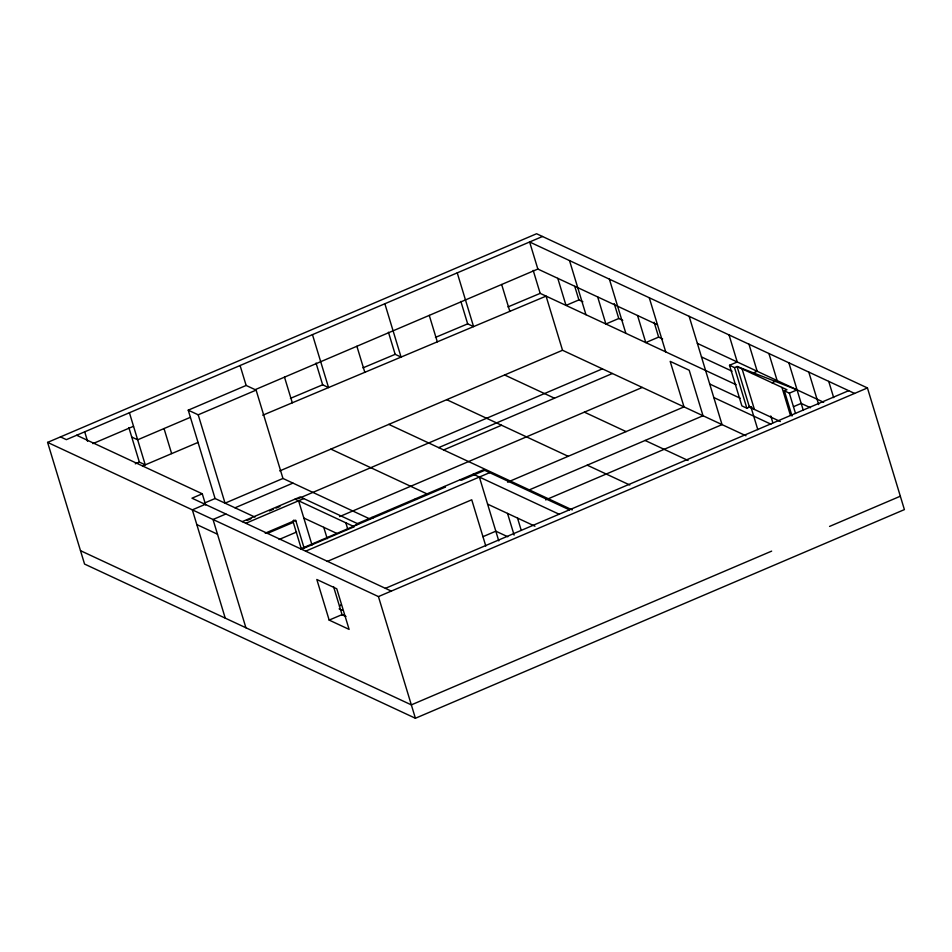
<?xml version="1.0" encoding="UTF-8"?>
<svg xmlns="http://www.w3.org/2000/svg" width="952" height="952" viewBox="0 0 952 952"><rect width="100%" height="100%" fill="white"/><g stroke="black" fill="none" stroke-linecap="round" stroke-linejoin="round"><path stroke-width="1.43" d="M47.6 442.394L536.595 233.74L867.439 387.94L904.4 509.606L415.405 718.26L84.561 564.06L47.6 442.394L378.432 596.583L867.439 387.94M542.497 236.489L66.366 439.645L60.464 436.897M92.879 443.632L133.53 426.282M254.957 517.103L215.081 498.515L188.234 410.169L246.14 385.453L256.112 390.106L282.958 478.451L370.245 519.137M190.4 417.309L137.647 439.812L131.745 437.063M254.779 389.832L537.856 269.047L657.487 324.81M188.234 410.169L198.206 414.81L256.112 390.106M135.291 463.826L139.349 462.089L145.251 464.838L129.424 412.74M142.538 466.004L198.04 442.418M582.874 301.784L578.887 299.928L566.012 305.413L557.789 278.341M205.656 504.917L202.276 493.802L191.983 498.193L391.308 591.097M622.751 320.372L618.764 318.515L605.9 324.001L597.666 296.929M204.311 503.12L215.081 498.515M279.721 470.931L562.525 350.265L745.975 435.766M205.204 504.358L192.34 509.855L225.243 618.134M282.958 478.451L225.053 503.168L198.206 414.81M235.025 507.809L292.93 483.104M225.886 513.997L213.022 519.495L245.913 627.773M662.628 338.96L658.641 337.103L645.777 342.589L637.554 315.517M242.284 521.636L300.201 496.932L358.571 524.135M247.068 520.47L251.007 518.792M269.44 510.926L273.391 509.249M276.02 508.118L279.971 506.44M298.392 498.574L602.402 368.852M245.83 523.291L303.736 498.586M438.658 447.63L612.374 373.505M443.644 449.951L501.549 425.247M265.227 533.179L295.667 520.197L304.057 547.9M267.381 533.429L293.311 522.374M279.079 539.498L296.584 532.037M339.59 516.603L642.291 387.44M357.393 523.588L483.497 469.776L569.427 509.832M780.331 421.522L749.426 407.111L746.856 408.218L741.87 405.885L729.529 365.282L737.253 361.986L729.03 334.914M353.097 526.182L358.25 523.993M300.665 548.852L445.429 487.079L444.251 486.531M484.675 470.336L461.518 480.213L460.34 479.665M301.522 549.245L354.275 526.742L295.049 499.134M729.529 365.282L734.516 367.603L737.086 366.508L797.074 389.868L789.351 393.164L784.365 390.844L792.028 416.048M305.651 551.172L489.661 472.656M752.044 373.481L757.197 371.28L748.962 344.207M507.594 482.164L684.012 406.885L670.184 361.379L689.2 370.233L703.028 415.75L529.312 489.875M327.25 561.442L471.74 499.788L485.806 546.055M771.989 382.775L777.129 380.574L768.907 353.501M784.365 390.844L786.935 389.737L737.086 366.508L749.426 407.111M545.627 499.895L722.044 424.616L689.141 316.326M482.95 536.678L495.813 531.192L507.785 536.761M793.468 406.694L801.179 403.41L810.485 407.742M385.405 588.348L848.672 390.677M329.166 620.097L349.11 629.391L336.77 588.788L316.826 579.494L329.166 620.097L342.042 614.611L346.028 616.468M771.644 551.125L411.335 704.873L80.504 550.673M829.561 526.42L900.33 496.218M290.431 398.364L322.657 384.81L328.547 387.559L312.47 334.64M362.938 367.877L395.163 354.334L401.066 357.083L384.858 303.748M435.445 337.401L467.67 323.858L473.572 326.607L457.246 272.867M507.952 306.925L540.177 293.371L736.17 384.727M262.752 415.215L546.079 296.12L562.525 350.265M749.188 406.349L751.925 407.408M854.563 393.426L529.621 241.986L537.856 269.047M697.376 343.398L823.658 402.256M701.481 356.94L732.064 371.185M709.704 384.013L740.287 398.257M713.822 397.543L770.977 424.187M504.62 374.981L554.469 398.21M584.373 412.145L626.107 431.601M645.123 440.467L688.07 460.47M446.714 399.685L568.201 456.305M587.217 465.171L629.76 484.996M388.809 424.39L572.247 509.891M473.203 474.167L559.133 514.223M487.591 504.12L534.953 526.194M330.891 449.106L428.15 494.433M415.298 498.884L416.476 499.431M371.863 517.412L373.041 517.959M303.831 518.031L336.77 533.382M293.632 520.137L295.989 521.244M76.66 435.254L202.276 493.802M196.814 524.576L217.496 534.215M828.728 381.383L833.666 397.627M808.783 372.089L818.661 404.576M788.851 362.795L803.238 410.169M789.351 393.164L795.515 413.465M781.949 387.416L790.457 415.429M770.763 415.953L772.822 422.712M742.072 368.829L754.412 409.443M750.819 406.659L757.816 429.661M734.516 367.603L746.856 408.218M649.264 297.738L665.722 351.883M654.119 322.216L658.641 337.103M609.387 279.15L625.833 333.295M614.242 303.628L618.764 318.515M569.51 260.562L585.956 314.707M574.77 286.385L578.887 299.928M533.191 270.368L540.177 293.371M501.656 284.493L509.82 311.363M460.851 301.403L467.67 323.858M517.507 518.055L521.208 530.24M507.535 513.414L514.116 535.072M479.368 477.047L498.777 540.903M429.269 315.386L437.313 341.839M388.44 332.224L395.163 354.334M356.893 346.266L364.806 372.327M316.04 363.045L322.657 384.81M378.432 596.583L415.405 718.26M345.826 522.803L347.849 529.431M284.505 377.147L292.3 402.803M323.763 527.325L327.226 538.701M333.533 586.599L342.042 614.611M298.583 500.776L312.042 545.056M292.883 520.994L301.379 549.054M240.082 365.52L246.14 385.453M164.03 428.555L171.634 453.58M128.865 427.591L139.349 462.089M84.704 431.827L87.584 441.3M344.041 615.444A14.423 4.51 -16.9 0 1 341.982 614.992M342.411 610.089A14.423 4.51 -16.9 0 1 339.138 608.816M339.495 606.293A14.423 4.51 -16.9 0 1 341.042 604.77"/></g></svg>
